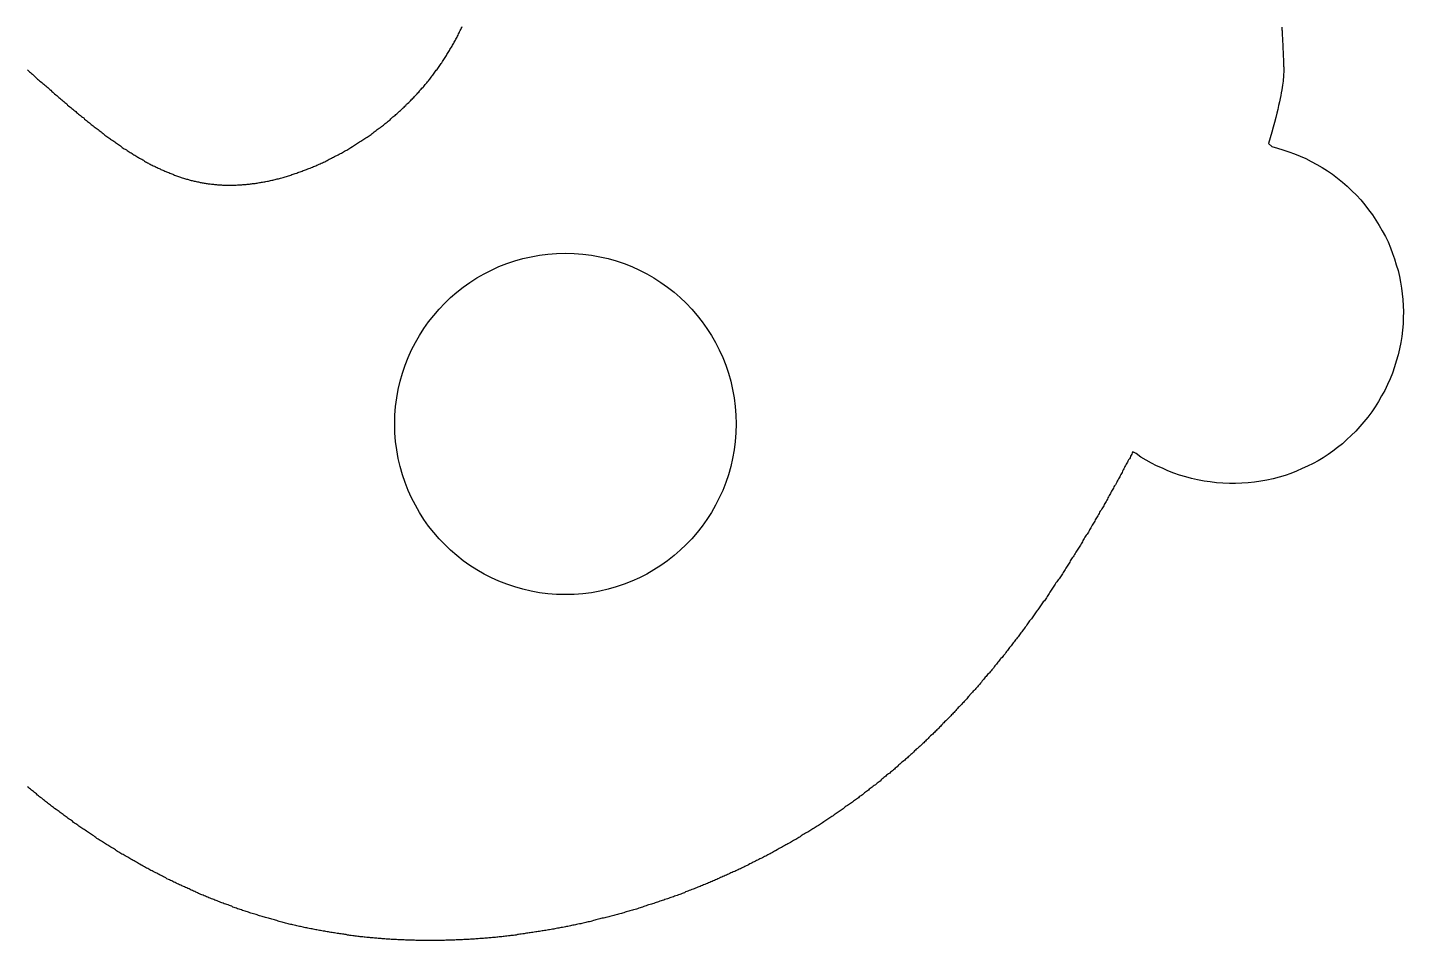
# Model space of a CAD drawing. Header units: millimetres. Extents: x 111 to 2999, y 81 to 1941.
# Drawn here: x 1013.65 to 1053.95, y 482.47 to 509.21 of the extents above; entities that cross this region are included whole.
import ezdxf

# ---------------------------------------------------------------- set-up
doc = ezdxf.new("R2010")
doc.units = ezdxf.units.MM
doc.layers.add('RANGO', color=6, linetype='Continuous')

msp = doc.modelspace()

# ---------------------------------------------------------------- linework, layer by layer
for points in [[(1013.64, 507.973, 0), (1013.67, 507.943, 0), (1013.7, 507.913, 0), (1013.73, 507.893, 0), (1013.76, 507.863, 0), (1013.79, 507.843, 0), (1013.82, 507.813, 0), (1013.85, 507.783, 0), (1013.88, 507.763, 0), (1013.91, 507.733, 0), (1013.94, 507.703, 0), (1013.97, 507.683, 0), (1014, 507.653, 0), (1014.03, 507.633, 0), (1014.06, 507.603, 0), (1014.09, 507.573, 0), (1014.12, 507.553, 0), (1014.15, 507.523, 0), (1014.18, 507.503, 0), (1014.21, 507.473, 0), (1014.24, 507.453, 0), (1014.27, 507.423, 0), (1014.3, 507.393, 0), (1014.33, 507.373, 0), (1014.36, 507.343, 0), (1014.39, 507.323, 0), (1014.42, 507.293, 0), (1014.44, 507.273, 0), (1014.47, 507.243, 0), (1014.5, 507.223, 0), (1014.53, 507.193, 0), (1014.56, 507.163, 0), (1014.59, 507.143, 0), (1014.62, 507.113, 0), (1014.65, 507.093, 0), (1014.68, 507.063, 0), (1014.71, 507.043, 0), (1014.74, 507.013, 0), (1014.77, 506.993, 0), (1014.8, 506.973, 0), (1014.82, 506.943, 0), (1014.85, 506.923, 0), (1014.88, 506.893, 0), (1014.91, 506.873, 0), (1014.94, 506.843, 0), (1014.97, 506.823, 0), (1015, 506.793, 0), (1015.03, 506.773, 0), (1015.06, 506.753, 0), (1015.08, 506.723, 0), (1015.11, 506.703, 0), (1015.14, 506.673, 0), (1015.17, 506.653, 0), (1015.2, 506.633, 0), (1015.23, 506.603, 0), (1015.26, 506.583, 0), (1015.29, 506.563, 0), (1015.31, 506.533, 0), (1015.34, 506.513, 0), (1015.37, 506.493, 0), (1015.4, 506.463, 0), (1015.43, 506.443, 0), (1015.46, 506.423, 0), (1015.49, 506.393, 0), (1015.51, 506.373, 0), (1015.54, 506.353, 0), (1015.57, 506.333, 0), (1015.6, 506.303, 0), (1015.63, 506.283, 0), (1015.66, 506.263, 0), (1015.69, 506.243, 0), (1015.71, 506.223, 0), (1015.74, 506.193, 0), (1015.77, 506.173, 0), (1015.8, 506.153, 0), (1015.83, 506.133, 0), (1015.86, 506.113, 0), (1015.88, 506.093, 0), (1015.91, 506.063, 0), (1015.94, 506.043, 0), (1015.97, 506.023, 0), (1016, 506.003, 0), (1016.03, 505.983, 0), (1016.06, 505.963, 0), (1016.08, 505.943, 0), (1016.11, 505.923, 0), (1016.14, 505.903, 0), (1016.17, 505.883, 0), (1016.2, 505.863, 0), (1016.22, 505.843, 0), (1016.25, 505.823, 0), (1016.28, 505.803, 0), (1016.31, 505.783, 0), (1016.34, 505.763, 0), (1016.37, 505.743, 0), (1016.39, 505.723, 0), (1016.42, 505.703, 0), (1016.45, 505.683, 0), (1016.48, 505.663, 0), (1016.51, 505.653, 0), (1016.54, 505.633, 0), (1016.56, 505.613, 0), (1016.59, 505.593, 0), (1016.62, 505.573, 0), (1016.65, 505.553, 0), (1016.68, 505.543, 0), (1016.71, 505.523, 0), (1016.73, 505.503, 0), (1016.76, 505.483, 0), (1016.79, 505.473, 0), (1016.82, 505.453, 0), (1016.85, 505.433, 0), (1016.88, 505.413, 0), (1016.9, 505.403, 0), (1016.93, 505.383, 0), (1016.96, 505.363, 0), (1016.99, 505.353, 0), (1017.02, 505.333, 0), (1017.04, 505.323, 0), (1017.07, 505.303, 0), (1017.1, 505.283, 0), (1017.13, 505.273, 0), (1017.16, 505.253, 0), (1017.19, 505.243, 0), (1017.21, 505.223, 0), (1017.24, 505.213, 0), (1017.27, 505.193, 0), (1017.3, 505.183, 0), (1017.33, 505.163, 0), (1017.36, 505.153, 0), (1017.38, 505.143, 0), (1017.41, 505.123, 0), (1017.44, 505.113, 0), (1017.47, 505.093, 0), (1017.5, 505.083, 0), (1017.53, 505.073, 0), (1017.55, 505.053, 0), (1017.58, 505.043, 0), (1017.61, 505.033, 0), (1017.64, 505.023, 0), (1017.67, 505.003, 0), (1017.7, 504.993, 0), (1017.72, 504.983, 0), (1017.75, 504.973, 0), (1017.78, 504.963, 0), (1017.81, 504.943, 0), (1017.84, 504.933, 0), (1017.87, 504.923, 0), (1017.9, 504.913, 0), (1017.92, 504.903, 0), (1017.95, 504.893, 0), (1017.98, 504.883, 0), (1018.01, 504.873, 0), (1018.04, 504.863, 0), (1018.07, 504.853, 0), (1018.1, 504.843, 0), (1018.13, 504.833, 0), (1018.15, 504.823, 0), (1018.18, 504.813, 0), (1018.21, 504.803, 0), (1018.24, 504.793, 0), (1018.27, 504.783, 0), (1018.3, 504.773, 0), (1018.33, 504.773, 0), (1018.36, 504.763, 0), (1018.38, 504.753, 0), (1018.41, 504.743, 0), (1018.44, 504.733, 0), (1018.47, 504.733, 0), (1018.5, 504.723, 0), (1018.53, 504.713, 0), (1018.56, 504.713, 0), (1018.59, 504.703, 0), (1018.62, 504.693, 0), (1018.65, 504.693, 0), (1018.68, 504.683, 0), (1018.7, 504.673, 0), (1018.73, 504.673, 0), (1018.76, 504.663, 0), (1018.79, 504.663, 0), (1018.82, 504.653, 0), (1018.85, 504.653, 0), (1018.88, 504.643, 0), (1018.91, 504.643, 0), (1018.94, 504.633, 0), (1018.97, 504.633, 0), (1019, 504.633, 0), (1019.03, 504.623, 0), (1019.06, 504.623, 0), (1019.09, 504.623, 0), (1019.12, 504.613, 0), (1019.15, 504.613, 0), (1019.18, 504.613, 0), (1019.21, 504.603, 0), (1019.24, 504.603, 0), (1019.27, 504.603, 0), (1019.3, 504.603, 0), (1019.33, 504.603, 0), (1019.36, 504.593, 0), (1019.39, 504.593, 0), (1019.42, 504.593, 0), (1019.45, 504.593, 0), (1019.48, 504.593, 0), (1019.51, 504.593, 0), (1019.55, 504.593, 0), (1019.58, 504.593, 0), (1019.61, 504.593, 0), (1019.64, 504.593, 0), (1019.67, 504.593, 0), (1019.7, 504.593, 0), (1019.73, 504.593, 0), (1019.76, 504.593, 0), (1019.8, 504.603, 0), (1019.83, 504.603, 0), (1019.86, 504.603, 0), (1019.89, 504.603, 0), (1019.92, 504.603, 0), (1019.95, 504.613, 0), (1019.99, 504.613, 0), (1020.02, 504.613, 0), (1020.05, 504.613, 0), (1020.08, 504.623, 0), (1020.11, 504.623, 0), (1020.15, 504.623, 0), (1020.18, 504.633, 0), (1020.21, 504.633, 0), (1020.24, 504.643, 0), (1020.27, 504.643, 0), (1020.31, 504.643, 0), (1020.34, 504.653, 0), (1020.37, 504.653, 0), (1020.4, 504.663, 0), (1020.44, 504.673, 0), (1020.47, 504.673, 0), (1020.5, 504.683, 0), (1020.53, 504.683, 0), (1020.57, 504.693, 0), (1020.6, 504.693, 0), (1020.63, 504.703, 0), (1020.67, 504.713, 0), (1020.7, 504.713, 0), (1020.73, 504.723, 0), (1020.76, 504.733, 0), (1020.8, 504.743, 0), (1020.83, 504.743, 0), (1020.86, 504.753, 0), (1020.9, 504.763, 0), (1020.93, 504.773, 0), (1020.96, 504.783, 0), (1021, 504.783, 0), (1021.03, 504.793, 0), (1021.06, 504.803, 0), (1021.09, 504.813, 0), (1021.13, 504.823, 0), (1021.16, 504.833, 0), (1021.19, 504.843, 0), (1021.23, 504.853, 0), (1021.26, 504.863, 0), (1021.29, 504.873, 0), (1021.33, 504.883, 0), (1021.36, 504.893, 0), (1021.39, 504.903, 0), (1021.43, 504.913, 0), (1021.46, 504.923, 0), (1021.49, 504.933, 0), (1021.53, 504.943, 0), (1021.56, 504.963, 0), (1021.59, 504.973, 0), (1021.63, 504.983, 0), (1021.66, 504.993, 0), (1021.69, 505.003, 0), (1021.72, 505.023, 0), (1021.76, 505.033, 0), (1021.79, 505.043, 0), (1021.82, 505.053, 0), (1021.86, 505.073, 0), (1021.89, 505.083, 0), (1021.92, 505.093, 0), (1021.96, 505.113, 0), (1021.99, 505.123, 0), (1022.02, 505.143, 0), (1022.06, 505.153, 0), (1022.09, 505.163, 0), (1022.12, 505.183, 0), (1022.15, 505.193, 0), (1022.19, 505.213, 0), (1022.22, 505.223, 0), (1022.25, 505.243, 0), (1022.29, 505.253, 0), (1022.32, 505.273, 0), (1022.35, 505.283, 0), (1022.38, 505.303, 0), (1022.42, 505.313, 0), (1022.45, 505.333, 0), (1022.48, 505.353, 0), (1022.51, 505.363, 0), (1022.55, 505.383, 0), (1022.58, 505.403, 0), (1022.61, 505.413, 0), (1022.64, 505.433, 0), (1022.68, 505.453, 0), (1022.71, 505.463, 0), (1022.74, 505.483, 0), (1022.77, 505.503, 0), (1022.81, 505.523, 0), (1022.84, 505.533, 0), (1022.87, 505.553, 0), (1022.9, 505.573, 0), (1022.93, 505.593, 0), (1022.97, 505.613, 0), (1023, 505.623, 0), (1023.03, 505.643, 0), (1023.06, 505.663, 0), (1023.09, 505.683, 0), (1023.12, 505.703, 0), (1023.16, 505.723, 0), (1023.19, 505.743, 0), (1023.22, 505.763, 0), (1023.25, 505.783, 0), (1023.28, 505.803, 0), (1023.31, 505.823, 0), (1023.34, 505.843, 0), (1023.37, 505.863, 0), (1023.41, 505.883, 0), (1023.44, 505.903, 0), (1023.47, 505.923, 0), (1023.5, 505.943, 0), (1023.53, 505.963, 0), (1023.56, 505.983, 0), (1023.59, 506.003, 0), (1023.62, 506.023, 0), (1023.65, 506.043, 0), (1023.68, 506.063, 0), (1023.71, 506.083, 0), (1023.74, 506.113, 0), (1023.77, 506.133, 0), (1023.8, 506.153, 0), (1023.83, 506.173, 0), (1023.86, 506.193, 0), (1023.89, 506.223, 0), (1023.92, 506.243, 0), (1023.95, 506.263, 0), (1023.98, 506.283, 0), (1024.01, 506.313, 0), (1024.04, 506.333, 0), (1024.07, 506.353, 0), (1024.09, 506.373, 0), (1024.12, 506.403, 0), (1024.15, 506.423, 0), (1024.18, 506.443, 0), (1024.21, 506.473, 0), (1024.24, 506.493, 0), (1024.27, 506.513, 0), (1024.29, 506.543, 0), (1024.32, 506.563, 0), (1024.35, 506.593, 0), (1024.38, 506.613, 0), (1024.41, 506.633, 0), (1024.43, 506.663, 0), (1024.46, 506.683, 0), (1024.49, 506.713, 0), (1024.51, 506.733, 0), (1024.54, 506.763, 0), (1024.57, 506.783, 0), (1024.6, 506.813, 0), (1024.62, 506.833, 0), (1024.65, 506.863, 0), (1024.68, 506.883, 0), (1024.7, 506.913, 0), (1024.73, 506.933, 0), (1024.75, 506.963, 0), (1024.78, 506.983, 0), (1024.81, 507.013, 0), (1024.83, 507.033, 0), (1024.86, 507.063, 0), (1024.88, 507.093, 0), (1024.91, 507.113, 0), (1024.93, 507.143, 0), (1024.96, 507.163, 0), (1024.98, 507.193, 0), (1025.01, 507.223, 0), (1025.03, 507.243, 0), (1025.06, 507.273, 0), (1025.08, 507.303, 0), (1025.11, 507.323, 0), (1025.13, 507.353, 0), (1025.15, 507.383, 0), (1025.18, 507.403, 0), (1025.2, 507.433, 0), (1025.23, 507.463, 0), (1025.25, 507.483, 0), (1025.27, 507.513, 0), (1025.29, 507.543, 0), (1025.32, 507.573, 0), (1025.34, 507.593, 0), (1025.36, 507.623, 0), (1025.39, 507.653, 0), (1025.41, 507.683, 0), (1025.43, 507.703, 0), (1025.45, 507.733, 0), (1025.47, 507.763, 0), (1025.5, 507.793, 0), (1025.52, 507.813, 0), (1025.54, 507.843, 0), (1025.56, 507.873, 0), (1025.58, 507.903, 0), (1025.6, 507.933, 0), (1025.62, 507.963, 0), (1025.64, 507.983, 0), (1025.66, 508.013, 0), (1025.68, 508.043, 0), (1025.7, 508.073, 0), (1025.72, 508.103, 0), (1025.74, 508.133, 0), (1025.76, 508.163, 0), (1025.78, 508.183, 0), (1025.8, 508.213, 0), (1025.82, 508.243, 0), (1025.84, 508.273, 0), (1025.86, 508.303, 0), (1025.88, 508.333, 0), (1025.9, 508.363, 0), (1025.92, 508.393, 0), (1025.93, 508.423, 0), (1025.95, 508.453, 0), (1025.97, 508.483, 0), (1025.99, 508.513, 0), (1026.01, 508.543, 0), (1026.02, 508.573, 0), (1026.04, 508.603, 0), (1026.06, 508.633, 0), (1026.08, 508.663, 0), (1026.09, 508.693, 0), (1026.11, 508.723, 0), (1026.13, 508.753, 0), (1026.14, 508.783, 0), (1026.16, 508.813, 0), (1026.18, 508.843, 0), (1026.19, 508.873, 0), (1026.21, 508.903, 0), (1026.23, 508.933, 0), (1026.24, 508.963, 0), (1026.26, 508.993, 0), (1026.27, 509.023, 0), (1026.29, 509.053, 0), (1026.3, 509.083, 0), (1026.32, 509.123, 0), (1026.34, 509.153, 0), (1026.35, 509.183, 0), (1026.37, 509.213, 0), (1026.38, 509.243, 0)], [(1050.39, 509.223, 0), (1050.39, 509.183, 0), (1050.39, 509.143, 0), (1050.4, 509.113, 0), (1050.4, 509.073, 0), (1050.4, 509.033, 0), (1050.4, 509.003, 0), (1050.4, 508.963, 0), (1050.41, 508.923, 0), (1050.41, 508.893, 0), (1050.41, 508.853, 0), (1050.41, 508.813, 0), (1050.41, 508.783, 0), (1050.42, 508.743, 0), (1050.42, 508.703, 0), (1050.42, 508.673, 0), (1050.42, 508.633, 0), (1050.42, 508.593, 0), (1050.42, 508.563, 0), (1050.43, 508.523, 0), (1050.43, 508.483, 0), (1050.43, 508.453, 0), (1050.43, 508.413, 0), (1050.43, 508.373, 0), (1050.43, 508.343, 0), (1050.44, 508.303, 0), (1050.44, 508.273, 0), (1050.44, 508.233, 0), (1050.44, 508.193, 0), (1050.44, 508.163, 0), (1050.44, 508.123, 0), (1050.44, 508.083, 0), (1050.45, 508.053, 0), (1050.45, 508.013, 0), (1050.45, 507.973, 0), (1050.45, 507.933, 0), (1050.45, 507.893, 0), (1050.44, 507.853, 0), (1050.44, 507.803, 0), (1050.44, 507.753, 0), (1050.43, 507.703, 0), (1050.43, 507.643, 0), (1050.42, 507.583, 0), (1050.41, 507.523, 0), (1050.4, 507.453, 0), (1050.39, 507.383, 0), (1050.37, 507.303, 0), (1050.36, 507.223, 0), (1050.34, 507.133, 0), (1050.32, 507.033, 0), (1050.29, 506.933, 0), (1050.27, 506.813, 0), (1050.24, 506.703, 0), (1050.21, 506.573, 0), (1050.17, 506.433, 0), (1050.13, 506.293, 0), (1050.09, 506.143, 0), (1050.05, 505.983, 0), (1050, 505.813, 0), (1050.09, 505.723, 0), (1050.26, 505.683, 0), (1050.42, 505.633, 0), (1050.59, 505.573, 0), (1050.76, 505.513, 0), (1050.92, 505.443, 0), (1051.09, 505.373, 0), (1051.25, 505.293, 0), (1051.41, 505.203, 0), (1051.57, 505.113, 0), (1051.72, 505.013, 0), (1051.87, 504.913, 0), (1052.02, 504.803, 0), (1052.16, 504.683, 0), (1052.3, 504.563, 0), (1052.44, 504.433, 0), (1052.57, 504.303, 0), (1052.7, 504.163, 0), (1052.82, 504.023, 0), (1052.93, 503.873, 0), (1053.04, 503.723, 0), (1053.14, 503.573, 0), (1053.24, 503.413, 0), (1053.33, 503.253, 0), (1053.42, 503.093, 0), (1053.5, 502.933, 0), (1053.57, 502.763, 0), (1053.63, 502.593, 0), (1053.69, 502.433, 0), (1053.74, 502.263, 0), (1053.79, 502.093, 0), (1053.83, 501.923, 0), (1053.86, 501.753, 0), (1053.89, 501.583, 0), (1053.91, 501.413, 0), (1053.93, 501.243, 0), (1053.94, 501.063, 0), (1053.95, 500.893, 0), (1053.94, 500.713, 0), (1053.94, 500.533, 0), (1053.92, 500.353, 0), (1053.9, 500.163, 0), (1053.87, 499.983, 0), (1053.83, 499.803, 0), (1053.79, 499.623, 0), (1053.74, 499.443, 0), (1053.69, 499.273, 0), (1053.63, 499.093, 0), (1053.56, 498.923, 0), (1053.48, 498.753, 0), (1053.4, 498.583, 0), (1053.31, 498.423, 0), (1053.22, 498.263, 0), (1053.12, 498.103, 0), (1053.02, 497.953, 0), (1052.91, 497.803, 0), (1052.79, 497.663, 0), (1052.67, 497.523, 0), (1052.55, 497.393, 0), (1052.42, 497.263, 0), (1052.29, 497.143, 0), (1052.16, 497.023, 0), (1052.02, 496.913, 0), (1051.88, 496.803, 0), (1051.74, 496.703, 0), (1051.6, 496.613, 0), (1051.45, 496.523, 0), (1051.3, 496.443, 0), (1051.14, 496.363, 0), (1050.98, 496.293, 0), (1050.82, 496.223, 0), (1050.65, 496.153, 0), (1050.48, 496.093, 0), (1050.31, 496.043, 0), (1050.13, 495.993, 0), (1049.95, 495.953, 0), (1049.77, 495.923, 0), (1049.59, 495.893, 0), (1049.4, 495.873, 0), (1049.22, 495.863, 0), (1049.03, 495.853, 0), (1048.85, 495.853, 0), (1048.66, 495.863, 0), (1048.47, 495.873, 0), (1048.29, 495.903, 0), (1048.11, 495.923, 0), (1047.92, 495.963, 0), (1047.74, 496.003, 0), (1047.57, 496.053, 0), (1047.39, 496.103, 0), (1047.22, 496.163, 0), (1047.05, 496.233, 0), (1046.89, 496.303, 0), (1046.72, 496.373, 0), (1046.57, 496.453, 0), (1046.41, 496.543, 0), (1046.26, 496.633, 0), (1046.12, 496.733, 0), (1046.02, 496.783, 0), (1046, 496.753, 0), (1045.99, 496.713, 0), (1045.97, 496.683, 0), (1045.95, 496.653, 0), (1045.94, 496.613, 0), (1045.92, 496.583, 0), (1045.9, 496.553, 0), (1045.88, 496.513, 0), (1045.87, 496.483, 0), (1045.85, 496.453, 0), (1045.83, 496.423, 0), (1045.81, 496.383, 0), (1045.79, 496.353, 0), (1045.78, 496.323, 0), (1045.76, 496.283, 0), (1045.74, 496.253, 0), (1045.72, 496.223, 0), (1045.71, 496.183, 0), (1045.69, 496.153, 0), (1045.67, 496.123, 0), (1045.65, 496.083, 0), (1045.64, 496.053, 0), (1045.62, 496.023, 0), (1045.6, 495.993, 0), (1045.58, 495.953, 0), (1045.56, 495.923, 0), (1045.55, 495.893, 0), (1045.53, 495.853, 0), (1045.51, 495.823, 0), (1045.49, 495.793, 0), (1045.47, 495.763, 0), (1045.46, 495.723, 0), (1045.44, 495.693, 0), (1045.42, 495.663, 0), (1045.4, 495.633, 0), (1045.38, 495.593, 0), (1045.37, 495.563, 0), (1045.35, 495.533, 0), (1045.33, 495.503, 0), (1045.31, 495.463, 0), (1045.29, 495.433, 0), (1045.28, 495.403, 0), (1045.26, 495.373, 0), (1045.24, 495.333, 0), (1045.22, 495.303, 0), (1045.2, 495.273, 0), (1045.18, 495.243, 0), (1045.17, 495.203, 0), (1045.15, 495.173, 0), (1045.13, 495.143, 0), (1045.11, 495.113, 0), (1045.09, 495.073, 0), (1045.07, 495.043, 0), (1045.05, 495.013, 0), (1045.04, 494.983, 0), (1045.02, 494.953, 0), (1045, 494.913, 0), (1044.98, 494.883, 0), (1044.96, 494.853, 0), (1044.94, 494.823, 0), (1044.92, 494.793, 0), (1044.91, 494.753, 0), (1044.89, 494.723, 0), (1044.87, 494.693, 0), (1044.85, 494.663, 0), (1044.83, 494.633, 0), (1044.81, 494.593, 0), (1044.79, 494.563, 0), (1044.77, 494.533, 0), (1044.75, 494.503, 0), (1044.74, 494.473, 0), (1044.72, 494.433, 0), (1044.7, 494.403, 0), (1044.68, 494.373, 0), (1044.66, 494.343, 0), (1044.64, 494.313, 0), (1044.62, 494.283, 0), (1044.6, 494.243, 0), (1044.58, 494.213, 0), (1044.56, 494.183, 0), (1044.55, 494.153, 0), (1044.53, 494.123, 0), (1044.51, 494.093, 0), (1044.49, 494.053, 0), (1044.47, 494.023, 0), (1044.45, 493.993, 0), (1044.43, 493.963, 0), (1044.41, 493.933, 0), (1044.39, 493.903, 0), (1044.37, 493.873, 0), (1044.35, 493.843, 0), (1044.33, 493.803, 0), (1044.31, 493.773, 0), (1044.29, 493.743, 0), (1044.27, 493.713, 0), (1044.25, 493.683, 0), (1044.23, 493.653, 0), (1044.21, 493.623, 0), (1044.19, 493.593, 0), (1044.18, 493.553, 0), (1044.16, 493.523, 0), (1044.14, 493.493, 0), (1044.12, 493.463, 0), (1044.1, 493.433, 0), (1044.08, 493.403, 0), (1044.06, 493.373, 0), (1044.04, 493.343, 0), (1044.02, 493.313, 0), (1044, 493.283, 0), (1043.98, 493.253, 0), (1043.96, 493.213, 0), (1043.94, 493.183, 0), (1043.92, 493.153, 0), (1043.9, 493.123, 0), (1043.88, 493.093, 0), (1043.86, 493.063, 0), (1043.84, 493.033, 0), (1043.82, 493.003, 0), (1043.8, 492.973, 0), (1043.77, 492.943, 0), (1043.75, 492.913, 0), (1043.73, 492.883, 0), (1043.71, 492.853, 0), (1043.69, 492.823, 0), (1043.67, 492.793, 0), (1043.65, 492.763, 0), (1043.63, 492.733, 0), (1043.61, 492.703, 0), (1043.59, 492.673, 0), (1043.57, 492.633, 0), (1043.55, 492.603, 0), (1043.53, 492.573, 0), (1043.51, 492.543, 0), (1043.49, 492.513, 0), (1043.47, 492.483, 0), (1043.45, 492.453, 0), (1043.43, 492.423, 0), (1043.4, 492.393, 0), (1043.38, 492.363, 0), (1043.36, 492.333, 0), (1043.34, 492.303, 0), (1043.32, 492.273, 0), (1043.3, 492.243, 0), (1043.28, 492.213, 0), (1043.26, 492.183, 0), (1043.24, 492.153, 0), (1043.22, 492.133, 0), (1043.19, 492.103, 0), (1043.17, 492.073, 0), (1043.15, 492.043, 0), (1043.13, 492.013, 0), (1043.11, 491.983, 0), (1043.09, 491.953, 0), (1043.07, 491.923, 0), (1043.05, 491.893, 0), (1043.02, 491.863, 0), (1043, 491.833, 0), (1042.98, 491.803, 0), (1042.96, 491.773, 0), (1042.94, 491.743, 0), (1042.92, 491.713, 0), (1042.9, 491.683, 0), (1042.87, 491.653, 0), (1042.85, 491.623, 0), (1042.83, 491.593, 0), (1042.81, 491.573, 0), (1042.79, 491.543, 0), (1042.77, 491.513, 0), (1042.74, 491.483, 0), (1042.72, 491.453, 0), (1042.7, 491.423, 0), (1042.68, 491.393, 0), (1042.66, 491.363, 0), (1042.63, 491.333, 0), (1042.61, 491.303, 0), (1042.59, 491.283, 0), (1042.57, 491.253, 0), (1042.55, 491.223, 0), (1042.52, 491.193, 0), (1042.5, 491.163, 0), (1042.48, 491.133, 0), (1042.46, 491.103, 0), (1042.43, 491.073, 0), (1042.41, 491.053, 0), (1042.39, 491.023, 0), (1042.37, 490.993, 0), (1042.35, 490.963, 0), (1042.32, 490.933, 0), (1042.3, 490.903, 0), (1042.28, 490.873, 0), (1042.26, 490.853, 0), (1042.23, 490.823, 0), (1042.21, 490.793, 0), (1042.19, 490.763, 0), (1042.16, 490.733, 0), (1042.14, 490.713, 0), (1042.12, 490.683, 0), (1042.1, 490.653, 0), (1042.07, 490.623, 0), (1042.05, 490.593, 0), (1042.03, 490.563, 0), (1042.01, 490.543, 0), (1041.98, 490.513, 0), (1041.96, 490.483, 0), (1041.94, 490.453, 0), (1041.91, 490.423, 0), (1041.89, 490.403, 0), (1041.87, 490.373, 0), (1041.84, 490.343, 0), (1041.82, 490.313, 0), (1041.8, 490.293, 0), (1041.77, 490.263, 0), (1041.75, 490.233, 0), (1041.73, 490.203, 0), (1041.7, 490.183, 0), (1041.68, 490.153, 0), (1041.66, 490.123, 0), (1041.63, 490.093, 0), (1041.61, 490.073, 0), (1041.59, 490.043, 0), (1041.56, 490.013, 0), (1041.54, 489.983, 0), (1041.52, 489.963, 0), (1041.49, 489.933, 0), (1041.47, 489.903, 0), (1041.44, 489.873, 0), (1041.42, 489.853, 0), (1041.4, 489.823, 0), (1041.37, 489.793, 0), (1041.35, 489.773, 0), (1041.33, 489.743, 0), (1041.3, 489.713, 0), (1041.28, 489.693, 0), (1041.25, 489.663, 0), (1041.23, 489.633, 0), (1041.2, 489.613, 0), (1041.18, 489.583, 0), (1041.16, 489.553, 0), (1041.13, 489.523, 0), (1041.11, 489.503, 0), (1041.08, 489.473, 0), (1041.06, 489.443, 0), (1041.03, 489.423, 0), (1041.01, 489.393, 0), (1040.99, 489.373, 0), (1040.96, 489.343, 0), (1040.94, 489.313, 0), (1040.91, 489.293, 0), (1040.89, 489.263, 0), (1040.86, 489.233, 0), (1040.84, 489.213, 0), (1040.81, 489.183, 0), (1040.79, 489.153, 0), (1040.76, 489.133, 0), (1040.74, 489.103, 0), (1040.71, 489.083, 0), (1040.69, 489.053, 0), (1040.66, 489.023, 0), (1040.64, 489.003, 0), (1040.61, 488.973, 0), (1040.59, 488.953, 0), (1040.56, 488.923, 0), (1040.54, 488.903, 0), (1040.51, 488.873, 0), (1040.49, 488.843, 0), (1040.46, 488.823, 0), (1040.44, 488.793, 0), (1040.41, 488.773, 0), (1040.39, 488.743, 0), (1040.36, 488.723, 0), (1040.34, 488.693, 0), (1040.31, 488.663, 0), (1040.28, 488.643, 0), (1040.26, 488.613, 0), (1040.23, 488.593, 0), (1040.21, 488.563, 0), (1040.18, 488.543, 0), (1040.16, 488.513, 0), (1040.13, 488.493, 0), (1040.1, 488.463, 0), (1040.08, 488.443, 0), (1040.05, 488.413, 0), (1040.03, 488.393, 0), (1040, 488.363, 0), (1039.97, 488.343, 0), (1039.95, 488.313, 0), (1039.92, 488.293, 0), (1039.9, 488.263, 0), (1039.87, 488.243, 0), (1039.84, 488.213, 0), (1039.82, 488.193, 0), (1039.79, 488.163, 0), (1039.76, 488.143, 0), (1039.74, 488.123, 0), (1039.71, 488.093, 0), (1039.68, 488.073, 0), (1039.66, 488.043, 0), (1039.63, 488.023, 0), (1039.6, 487.993, 0), (1039.58, 487.973, 0), (1039.55, 487.943, 0), (1039.52, 487.923, 0), (1039.5, 487.903, 0), (1039.47, 487.873, 0), (1039.44, 487.853, 0), (1039.42, 487.823, 0), (1039.39, 487.803, 0), (1039.36, 487.783, 0), (1039.34, 487.753, 0), (1039.31, 487.733, 0), (1039.28, 487.703, 0), (1039.25, 487.683, 0), (1039.23, 487.663, 0), (1039.2, 487.633, 0), (1039.17, 487.613, 0), (1039.15, 487.593, 0), (1039.12, 487.563, 0), (1039.09, 487.543, 0), (1039.06, 487.523, 0), (1039.04, 487.493, 0), (1039.01, 487.473, 0), (1038.98, 487.443, 0), (1038.95, 487.423, 0), (1038.92, 487.403, 0), (1038.9, 487.373, 0), (1038.87, 487.353, 0), (1038.84, 487.333, 0), (1038.81, 487.313, 0), (1038.79, 487.283, 0), (1038.76, 487.263, 0), (1038.73, 487.243, 0), (1038.7, 487.213, 0), (1038.67, 487.193, 0), (1038.65, 487.173, 0), (1038.62, 487.143, 0), (1038.59, 487.123, 0), (1038.56, 487.103, 0), (1038.53, 487.083, 0), (1038.5, 487.053, 0), (1038.48, 487.033, 0), (1038.45, 487.013, 0), (1038.42, 486.993, 0), (1038.39, 486.963, 0), (1038.36, 486.943, 0), (1038.33, 486.923, 0), (1038.3, 486.903, 0), (1038.28, 486.873, 0), (1038.25, 486.853, 0), (1038.22, 486.833, 0), (1038.19, 486.813, 0), (1038.16, 486.793, 0), (1038.13, 486.763, 0), (1038.1, 486.743, 0), (1038.07, 486.723, 0), (1038.04, 486.703, 0), (1038.01, 486.683, 0), (1037.99, 486.653, 0), (1037.96, 486.633, 0), (1037.93, 486.613, 0), (1037.9, 486.593, 0), (1037.87, 486.573, 0), (1037.84, 486.553, 0), (1037.81, 486.523, 0), (1037.78, 486.503, 0), (1037.75, 486.483, 0), (1037.72, 486.463, 0), (1037.69, 486.443, 0), (1037.66, 486.423, 0), (1037.63, 486.403, 0), (1037.6, 486.383, 0), (1037.57, 486.353, 0), (1037.54, 486.333, 0), (1037.51, 486.313, 0), (1037.48, 486.293, 0), (1037.45, 486.273, 0), (1037.42, 486.253, 0), (1037.39, 486.233, 0), (1037.36, 486.213, 0), (1037.33, 486.193, 0), (1037.3, 486.173, 0), (1037.27, 486.153, 0), (1037.24, 486.123, 0), (1037.21, 486.103, 0), (1037.18, 486.083, 0), (1037.15, 486.063, 0), (1037.12, 486.043, 0), (1037.09, 486.023, 0), (1037.06, 486.003, 0), (1037.03, 485.983, 0), (1037, 485.963, 0), (1036.97, 485.943, 0), (1036.93, 485.923, 0), (1036.9, 485.903, 0), (1036.87, 485.883, 0), (1036.84, 485.863, 0), (1036.81, 485.843, 0), (1036.78, 485.823, 0), (1036.75, 485.803, 0), (1036.72, 485.783, 0), (1036.69, 485.763, 0), (1036.65, 485.743, 0), (1036.62, 485.723, 0), (1036.59, 485.703, 0), (1036.56, 485.683, 0), (1036.53, 485.663, 0), (1036.5, 485.643, 0), (1036.47, 485.633, 0), (1036.43, 485.613, 0), (1036.4, 485.593, 0), (1036.37, 485.573, 0), (1036.34, 485.553, 0), (1036.31, 485.533, 0), (1036.28, 485.513, 0), (1036.24, 485.493, 0), (1036.21, 485.473, 0), (1036.18, 485.453, 0), (1036.15, 485.433, 0), (1036.12, 485.423, 0), (1036.08, 485.403, 0), (1036.05, 485.383, 0), (1036.02, 485.363, 0), (1035.99, 485.343, 0), (1035.96, 485.323, 0), (1035.92, 485.303, 0), (1035.89, 485.283, 0), (1035.86, 485.273, 0), (1035.83, 485.253, 0), (1035.79, 485.233, 0), (1035.76, 485.213, 0), (1035.73, 485.193, 0), (1035.7, 485.183, 0), (1035.66, 485.163, 0), (1035.63, 485.143, 0), (1035.6, 485.123, 0), (1035.56, 485.103, 0), (1035.53, 485.093, 0), (1035.5, 485.073, 0), (1035.47, 485.053, 0), (1035.43, 485.033, 0), (1035.4, 485.013, 0), (1035.37, 485.003, 0), (1035.33, 484.983, 0), (1035.3, 484.963, 0), (1035.27, 484.943, 0), (1035.23, 484.933, 0), (1035.2, 484.913, 0), (1035.17, 484.893, 0), (1035.13, 484.873, 0), (1035.1, 484.863, 0), (1035.07, 484.843, 0), (1035.03, 484.823, 0), (1035, 484.813, 0), (1034.97, 484.793, 0), (1034.93, 484.773, 0), (1034.9, 484.763, 0), (1034.87, 484.743, 0), (1034.83, 484.723, 0), (1034.8, 484.713, 0), (1034.76, 484.693, 0), (1034.73, 484.673, 0), (1034.7, 484.663, 0), (1034.66, 484.643, 0), (1034.63, 484.623, 0), (1034.6, 484.613, 0), (1034.56, 484.593, 0), (1034.53, 484.573, 0), (1034.49, 484.563, 0), (1034.46, 484.543, 0), (1034.43, 484.533, 0), (1034.39, 484.513, 0), (1034.36, 484.493, 0), (1034.32, 484.483, 0), (1034.29, 484.463, 0), (1034.25, 484.453, 0), (1034.22, 484.433, 0), (1034.18, 484.413, 0), (1034.15, 484.403, 0), (1034.12, 484.383, 0), (1034.08, 484.373, 0), (1034.05, 484.353, 0), (1034.01, 484.343, 0), (1033.98, 484.323, 0), (1033.94, 484.313, 0), (1033.91, 484.293, 0), (1033.87, 484.283, 0), (1033.84, 484.263, 0), (1033.8, 484.253, 0), (1033.77, 484.233, 0), (1033.73, 484.223, 0), (1033.7, 484.203, 0), (1033.66, 484.193, 0), (1033.63, 484.173, 0), (1033.59, 484.163, 0), (1033.56, 484.143, 0), (1033.52, 484.133, 0), (1033.49, 484.113, 0), (1033.45, 484.103, 0), (1033.42, 484.083, 0), (1033.38, 484.073, 0), (1033.35, 484.053, 0), (1033.31, 484.043, 0), (1033.28, 484.033, 0), (1033.24, 484.013, 0), (1033.21, 484.003, 0), (1033.17, 483.983, 0), (1033.14, 483.973, 0), (1033.1, 483.963, 0), (1033.07, 483.943, 0), (1033.03, 483.933, 0), (1032.99, 483.913, 0), (1032.96, 483.903, 0), (1032.92, 483.893, 0), (1032.89, 483.873, 0), (1032.85, 483.863, 0), (1032.82, 483.853, 0), (1032.78, 483.833, 0), (1032.75, 483.823, 0), (1032.71, 483.813, 0), (1032.67, 483.793, 0), (1032.64, 483.783, 0), (1032.6, 483.773, 0), (1032.57, 483.753, 0), (1032.53, 483.743, 0), (1032.49, 483.733, 0), (1032.46, 483.723, 0), (1032.42, 483.703, 0), (1032.39, 483.693, 0), (1032.35, 483.683, 0), (1032.31, 483.673, 0), (1032.28, 483.653, 0), (1032.24, 483.643, 0), (1032.21, 483.633, 0), (1032.17, 483.623, 0), (1032.13, 483.603, 0), (1032.1, 483.593, 0), (1032.06, 483.583, 0), (1032.03, 483.573, 0), (1031.99, 483.553, 0), (1031.95, 483.543, 0), (1031.92, 483.533, 0), (1031.88, 483.523, 0), (1031.84, 483.513, 0), (1031.81, 483.503, 0), (1031.77, 483.483, 0), (1031.73, 483.473, 0), (1031.7, 483.463, 0), (1031.66, 483.453, 0), (1031.62, 483.443, 0), (1031.59, 483.433, 0), (1031.55, 483.423, 0), (1031.51, 483.403, 0), (1031.48, 483.393, 0), (1031.44, 483.383, 0), (1031.4, 483.373, 0), (1031.37, 483.363, 0), (1031.33, 483.353, 0), (1031.29, 483.343, 0), (1031.26, 483.333, 0), (1031.22, 483.323, 0), (1031.18, 483.313, 0), (1031.15, 483.303, 0), (1031.11, 483.283, 0), (1031.07, 483.273, 0), (1031.04, 483.263, 0), (1031, 483.253, 0), (1030.96, 483.243, 0), (1030.93, 483.233, 0), (1030.89, 483.223, 0), (1030.85, 483.213, 0), (1030.82, 483.203, 0), (1030.78, 483.193, 0), (1030.74, 483.183, 0), (1030.7, 483.173, 0), (1030.67, 483.163, 0), (1030.63, 483.153, 0), (1030.59, 483.143, 0), (1030.56, 483.133, 0), (1030.52, 483.123, 0), (1030.48, 483.123, 0), (1030.44, 483.113, 0), (1030.41, 483.103, 0), (1030.37, 483.093, 0), (1030.33, 483.083, 0), (1030.29, 483.073, 0), (1030.26, 483.063, 0), (1030.22, 483.053, 0), (1030.18, 483.043, 0), (1030.15, 483.033, 0), (1030.11, 483.023, 0), (1030.07, 483.023, 0), (1030.03, 483.013, 0), (1030, 483.003, 0), (1029.96, 482.993, 0), (1029.92, 482.983, 0), (1029.88, 482.973, 0), (1029.85, 482.963, 0), (1029.81, 482.963, 0), (1029.77, 482.953, 0), (1029.73, 482.943, 0), (1029.7, 482.933, 0), (1029.66, 482.923, 0), (1029.62, 482.923, 0), (1029.58, 482.913, 0), (1029.55, 482.903, 0), (1029.51, 482.893, 0), (1029.47, 482.883, 0), (1029.43, 482.883, 0), (1029.4, 482.873, 0), (1029.36, 482.863, 0), (1029.32, 482.853, 0), (1029.28, 482.853, 0), (1029.24, 482.843, 0), (1029.21, 482.833, 0), (1029.17, 482.833, 0), (1029.13, 482.823, 0), (1029.09, 482.813, 0), (1029.06, 482.803, 0), (1029.02, 482.803, 0), (1028.98, 482.793, 0), (1028.94, 482.783, 0), (1028.91, 482.783, 0), (1028.87, 482.773, 0), (1028.83, 482.763, 0), (1028.79, 482.763, 0), (1028.75, 482.753, 0), (1028.72, 482.753, 0), (1028.68, 482.743, 0), (1028.64, 482.733, 0), (1028.6, 482.733, 0), (1028.56, 482.723, 0), (1028.53, 482.723, 0), (1028.49, 482.713, 0), (1028.45, 482.703, 0), (1028.41, 482.703, 0), (1028.37, 482.693, 0), (1028.34, 482.693, 0), (1028.3, 482.683, 0), (1028.26, 482.683, 0), (1028.22, 482.673, 0), (1028.19, 482.663, 0), (1028.15, 482.663, 0), (1028.11, 482.653, 0), (1028.07, 482.653, 0), (1028.03, 482.643, 0), (1028, 482.643, 0), (1027.96, 482.633, 0), (1027.92, 482.633, 0), (1027.88, 482.623, 0), (1027.84, 482.623, 0), (1027.8, 482.623, 0), (1027.77, 482.613, 0), (1027.73, 482.613, 0), (1027.69, 482.603, 0), (1027.65, 482.603, 0), (1027.61, 482.593, 0), (1027.58, 482.593, 0), (1027.54, 482.583, 0), (1027.5, 482.583, 0), (1027.46, 482.583, 0), (1027.42, 482.573, 0), (1027.39, 482.573, 0), (1027.35, 482.563, 0), (1027.31, 482.563, 0), (1027.27, 482.563, 0), (1027.23, 482.553, 0), (1027.2, 482.553, 0), (1027.16, 482.553, 0), (1027.12, 482.543, 0), (1027.08, 482.543, 0), (1027.04, 482.543, 0), (1027, 482.533, 0), (1026.97, 482.533, 0), (1026.93, 482.533, 0), (1026.89, 482.533, 0), (1026.85, 482.523, 0), (1026.81, 482.523, 0), (1026.78, 482.523, 0), (1026.74, 482.513, 0), (1026.7, 482.513, 0), (1026.66, 482.513, 0), (1026.62, 482.513, 0), (1026.58, 482.503, 0), (1026.55, 482.503, 0), (1026.51, 482.503, 0), (1026.47, 482.503, 0), (1026.43, 482.503, 0), (1026.39, 482.493, 0), (1026.36, 482.493, 0), (1026.32, 482.493, 0), (1026.28, 482.493, 0), (1026.24, 482.493, 0), (1026.2, 482.493, 0), (1026.16, 482.483, 0), (1026.13, 482.483, 0), (1026.09, 482.483, 0), (1026.05, 482.483, 0), (1026.01, 482.483, 0), (1025.97, 482.483, 0), (1025.94, 482.483, 0), (1025.9, 482.483, 0), (1025.86, 482.473, 0), (1025.82, 482.473, 0), (1025.78, 482.473, 0), (1025.75, 482.473, 0), (1025.71, 482.473, 0), (1025.67, 482.473, 0), (1025.63, 482.473, 0), (1025.59, 482.473, 0), (1025.55, 482.473, 0), (1025.52, 482.473, 0), (1025.48, 482.473, 0), (1025.44, 482.473, 0), (1025.4, 482.473, 0), (1025.36, 482.473, 0), (1025.33, 482.473, 0), (1025.29, 482.473, 0), (1025.25, 482.473, 0), (1025.21, 482.473, 0), (1025.17, 482.473, 0), (1025.14, 482.473, 0), (1025.1, 482.473, 0), (1025.06, 482.473, 0), (1025.02, 482.473, 0), (1024.98, 482.483, 0), (1024.95, 482.483, 0), (1024.91, 482.483, 0), (1024.87, 482.483, 0), (1024.83, 482.483, 0), (1024.79, 482.483, 0), (1024.76, 482.483, 0), (1024.72, 482.483, 0), (1024.68, 482.493, 0), (1024.64, 482.493, 0), (1024.6, 482.493, 0), (1024.57, 482.493, 0), (1024.53, 482.493, 0), (1024.49, 482.493, 0), (1024.45, 482.503, 0), (1024.41, 482.503, 0), (1024.38, 482.503, 0), (1024.34, 482.503, 0), (1024.3, 482.503, 0), (1024.26, 482.513, 0), (1024.22, 482.513, 0), (1024.19, 482.513, 0), (1024.15, 482.513, 0), (1024.11, 482.523, 0), (1024.07, 482.523, 0), (1024.03, 482.523, 0), (1024, 482.533, 0), (1023.96, 482.533, 0), (1023.92, 482.533, 0), (1023.88, 482.543, 0), (1023.85, 482.543, 0), (1023.81, 482.543, 0), (1023.77, 482.553, 0), (1023.73, 482.553, 0), (1023.69, 482.553, 0), (1023.66, 482.563, 0), (1023.62, 482.563, 0), (1023.58, 482.563, 0), (1023.54, 482.573, 0), (1023.51, 482.573, 0), (1023.47, 482.583, 0), (1023.43, 482.583, 0), (1023.39, 482.583, 0), (1023.36, 482.593, 0), (1023.32, 482.593, 0), (1023.28, 482.603, 0), (1023.24, 482.603, 0), (1023.21, 482.613, 0), (1023.17, 482.613, 0), (1023.13, 482.623, 0), (1023.09, 482.623, 0), (1023.06, 482.633, 0), (1023.02, 482.633, 0), (1022.98, 482.643, 0), (1022.94, 482.643, 0), (1022.91, 482.653, 0), (1022.87, 482.653, 0), (1022.83, 482.663, 0), (1022.79, 482.663, 0), (1022.76, 482.673, 0), (1022.72, 482.673, 0), (1022.68, 482.683, 0), (1022.64, 482.693, 0), (1022.61, 482.693, 0), (1022.57, 482.703, 0), (1022.53, 482.703, 0), (1022.49, 482.713, 0), (1022.46, 482.723, 0), (1022.42, 482.723, 0), (1022.38, 482.733, 0), (1022.35, 482.743, 0), (1022.31, 482.743, 0), (1022.27, 482.753, 0), (1022.23, 482.763, 0), (1022.2, 482.763, 0), (1022.16, 482.773, 0), (1022.12, 482.783, 0), (1022.09, 482.783, 0), (1022.05, 482.793, 0), (1022.01, 482.803, 0), (1021.98, 482.813, 0), (1021.94, 482.813, 0), (1021.9, 482.823, 0), (1021.86, 482.833, 0), (1021.83, 482.843, 0), (1021.79, 482.843, 0), (1021.75, 482.853, 0), (1021.72, 482.863, 0), (1021.68, 482.873, 0), (1021.64, 482.883, 0), (1021.61, 482.883, 0), (1021.57, 482.893, 0), (1021.53, 482.903, 0), (1021.5, 482.913, 0), (1021.46, 482.923, 0), (1021.42, 482.933, 0), (1021.39, 482.943, 0), (1021.35, 482.943, 0), (1021.31, 482.953, 0), (1021.28, 482.963, 0), (1021.24, 482.973, 0), (1021.2, 482.983, 0), (1021.17, 482.993, 0), (1021.13, 483.003, 0), (1021.1, 483.013, 0), (1021.06, 483.023, 0), (1021.02, 483.033, 0), (1020.99, 483.043, 0), (1020.95, 483.053, 0), (1020.91, 483.063, 0), (1020.88, 483.073, 0), (1020.84, 483.083, 0), (1020.8, 483.093, 0), (1020.77, 483.103, 0), (1020.73, 483.113, 0), (1020.7, 483.123, 0), (1020.66, 483.133, 0), (1020.62, 483.143, 0), (1020.59, 483.153, 0), (1020.55, 483.163, 0), (1020.52, 483.173, 0), (1020.48, 483.183, 0), (1020.44, 483.193, 0), (1020.41, 483.203, 0), (1020.37, 483.223, 0), (1020.34, 483.233, 0), (1020.3, 483.243, 0), (1020.26, 483.253, 0), (1020.23, 483.263, 0), (1020.19, 483.273, 0), (1020.16, 483.283, 0), (1020.12, 483.303, 0), (1020.09, 483.313, 0), (1020.05, 483.323, 0), (1020.02, 483.333, 0), (1019.98, 483.343, 0), (1019.94, 483.353, 0), (1019.91, 483.373, 0), (1019.87, 483.383, 0), (1019.84, 483.393, 0), (1019.8, 483.403, 0), (1019.77, 483.423, 0), (1019.73, 483.433, 0), (1019.7, 483.443, 0), (1019.66, 483.453, 0), (1019.63, 483.473, 0), (1019.59, 483.483, 0), (1019.56, 483.493, 0), (1019.52, 483.513, 0), (1019.48, 483.523, 0), (1019.45, 483.533, 0), (1019.41, 483.543, 0), (1019.38, 483.563, 0), (1019.34, 483.573, 0), (1019.31, 483.583, 0), (1019.27, 483.603, 0), (1019.24, 483.613, 0), (1019.2, 483.633, 0), (1019.17, 483.643, 0), (1019.13, 483.653, 0), (1019.1, 483.673, 0), (1019.07, 483.683, 0), (1019.03, 483.693, 0), (1019, 483.713, 0), (1018.96, 483.723, 0), (1018.93, 483.743, 0), (1018.89, 483.753, 0), (1018.86, 483.773, 0), (1018.82, 483.783, 0), (1018.79, 483.803, 0), (1018.75, 483.813, 0), (1018.72, 483.823, 0), (1018.68, 483.843, 0), (1018.65, 483.853, 0), (1018.62, 483.873, 0), (1018.58, 483.883, 0), (1018.55, 483.903, 0), (1018.51, 483.913, 0), (1018.48, 483.933, 0), (1018.44, 483.943, 0), (1018.41, 483.963, 0), (1018.38, 483.983, 0), (1018.34, 483.993, 0), (1018.31, 484.013, 0), (1018.27, 484.023, 0), (1018.24, 484.043, 0), (1018.21, 484.053, 0), (1018.17, 484.073, 0), (1018.14, 484.093, 0), (1018.1, 484.103, 0), (1018.07, 484.123, 0), (1018.04, 484.133, 0), (1018, 484.153, 0), (1017.97, 484.173, 0), (1017.93, 484.183, 0), (1017.9, 484.203, 0), (1017.87, 484.223, 0), (1017.83, 484.233, 0), (1017.8, 484.253, 0), (1017.77, 484.263, 0), (1017.73, 484.283, 0), (1017.7, 484.303, 0), (1017.66, 484.323, 0), (1017.63, 484.333, 0), (1017.6, 484.353, 0), (1017.56, 484.373, 0), (1017.53, 484.383, 0), (1017.5, 484.403, 0), (1017.46, 484.423, 0), (1017.43, 484.443, 0), (1017.4, 484.453, 0), (1017.36, 484.473, 0), (1017.33, 484.493, 0), (1017.3, 484.513, 0), (1017.26, 484.523, 0), (1017.23, 484.543, 0), (1017.2, 484.563, 0), (1017.17, 484.583, 0), (1017.13, 484.593, 0), (1017.1, 484.613, 0), (1017.07, 484.633, 0), (1017.03, 484.653, 0), (1017, 484.673, 0), (1016.97, 484.683, 0), (1016.94, 484.703, 0), (1016.9, 484.723, 0), (1016.87, 484.743, 0), (1016.84, 484.763, 0), (1016.8, 484.783, 0), (1016.77, 484.803, 0), (1016.74, 484.813, 0), (1016.71, 484.833, 0), (1016.67, 484.853, 0), (1016.64, 484.873, 0), (1016.61, 484.893, 0), (1016.58, 484.913, 0), (1016.54, 484.933, 0), (1016.51, 484.953, 0), (1016.48, 484.973, 0), (1016.45, 484.993, 0), (1016.41, 485.003, 0), (1016.38, 485.023, 0), (1016.35, 485.043, 0), (1016.32, 485.063, 0), (1016.28, 485.083, 0), (1016.25, 485.103, 0), (1016.22, 485.123, 0), (1016.19, 485.143, 0), (1016.16, 485.163, 0), (1016.12, 485.183, 0), (1016.09, 485.203, 0), (1016.06, 485.223, 0), (1016.03, 485.243, 0), (1016, 485.263, 0), (1015.96, 485.283, 0), (1015.93, 485.303, 0), (1015.9, 485.323, 0), (1015.87, 485.343, 0), (1015.84, 485.363, 0), (1015.81, 485.383, 0), (1015.77, 485.403, 0), (1015.74, 485.423, 0), (1015.71, 485.443, 0), (1015.68, 485.463, 0), (1015.65, 485.493, 0), (1015.62, 485.513, 0), (1015.59, 485.533, 0), (1015.55, 485.553, 0), (1015.52, 485.573, 0), (1015.49, 485.593, 0), (1015.46, 485.613, 0), (1015.43, 485.633, 0), (1015.4, 485.653, 0), (1015.37, 485.673, 0), (1015.33, 485.703, 0), (1015.3, 485.723, 0), (1015.27, 485.743, 0), (1015.24, 485.763, 0), (1015.21, 485.783, 0), (1015.18, 485.803, 0), (1015.15, 485.823, 0), (1015.12, 485.853, 0), (1015.09, 485.873, 0), (1015.06, 485.893, 0), (1015.02, 485.913, 0), (1014.99, 485.933, 0), (1014.96, 485.963, 0), (1014.93, 485.983, 0), (1014.9, 486.003, 0), (1014.87, 486.023, 0), (1014.84, 486.043, 0), (1014.81, 486.073, 0), (1014.78, 486.093, 0), (1014.75, 486.113, 0), (1014.72, 486.133, 0), (1014.69, 486.163, 0), (1014.66, 486.183, 0), (1014.63, 486.203, 0), (1014.6, 486.223, 0), (1014.57, 486.253, 0), (1014.54, 486.273, 0), (1014.51, 486.293, 0), (1014.48, 486.313, 0), (1014.44, 486.343, 0), (1014.41, 486.363, 0), (1014.38, 486.383, 0), (1014.35, 486.403, 0), (1014.32, 486.433, 0), (1014.29, 486.453, 0), (1014.26, 486.473, 0), (1014.23, 486.503, 0), (1014.2, 486.523, 0), (1014.17, 486.543, 0), (1014.14, 486.573, 0), (1014.11, 486.593, 0), (1014.09, 486.613, 0), (1014.06, 486.643, 0), (1014.03, 486.663, 0), (1014, 486.683, 0), (1013.97, 486.713, 0), (1013.94, 486.733, 0), (1013.91, 486.763, 0), (1013.88, 486.783, 0), (1013.85, 486.803, 0), (1013.82, 486.833, 0), (1013.79, 486.853, 0), (1013.76, 486.873, 0), (1013.73, 486.903, 0), (1013.7, 486.923, 0), (1013.67, 486.953, 0), (1013.64, 486.973, 0)]]:
    msp.add_polyline3d(points)
at = {"layer": 'RANGO', "color": 0}
msp.add_circle((1029.402, 497.602), 5, dxfattribs=at)

doc.saveas('drawing.dxf')
